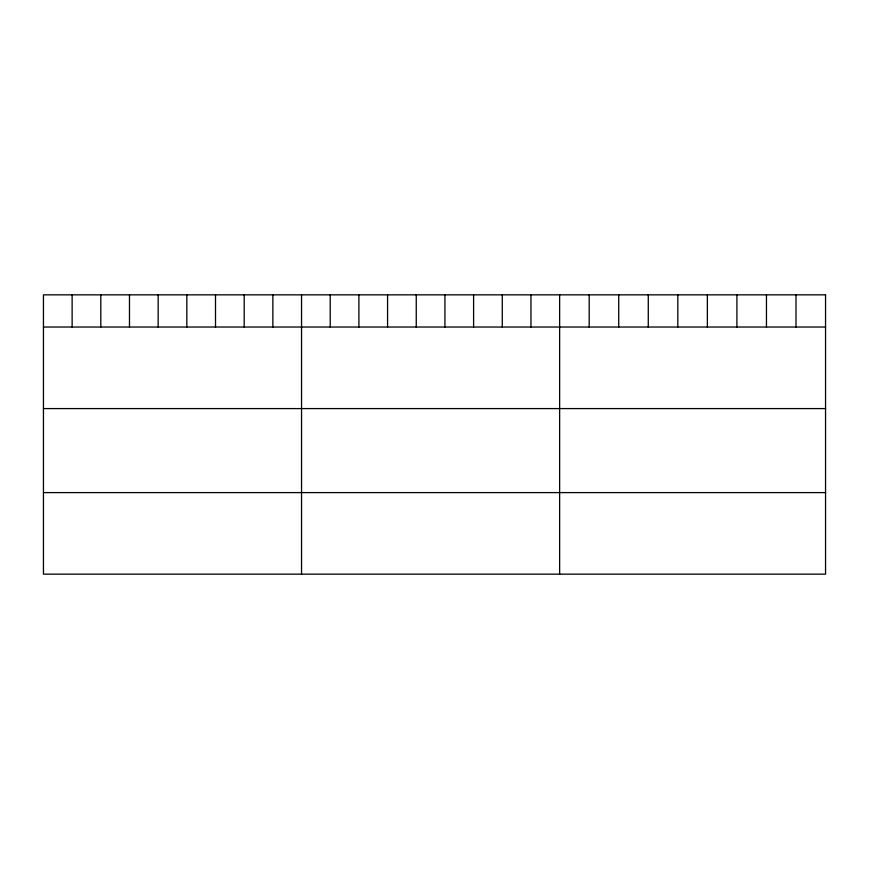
<?xml version="1.0" encoding="UTF-8"?>
<svg xmlns="http://www.w3.org/2000/svg" width="869" height="869" viewBox="0 0 869 869"><rect width="100%" height="100%" fill="white"/><g stroke="black" fill="none" stroke-linecap="round" stroke-linejoin="round"><path stroke-width="1.3" d="M43.45 327.026L825.55 327.026M43.45 408.582L825.55 408.582M43.45 492.604L825.55 492.604M796.004 294.841L796.004 327.026M766.458 294.841L766.458 327.026M736.912 294.841L736.912 327.026M707.366 294.841L707.366 327.026M677.82 294.841L677.82 327.026M648.274 294.841L648.274 327.026M618.728 294.841L618.728 327.026M589.182 294.841L589.182 327.026M559.636 294.841L559.636 574.159M530.959 294.841L530.959 327.026M502.282 294.841L502.282 327.026M473.605 294.841L473.605 327.026M444.928 294.841L444.928 327.026M416.251 294.841L416.251 327.026M387.574 294.841L387.574 327.026M358.897 294.841L358.897 327.026M330.22 294.841L330.22 327.026M301.543 294.841L301.543 574.159M272.866 294.841L272.866 327.026M244.189 294.841L244.189 327.026M215.512 294.841L215.512 327.026M186.835 294.841L186.835 327.026M158.158 294.841L158.158 327.026M129.481 294.841L129.481 327.026M100.804 294.841L100.804 327.026M72.127 294.841L72.127 327.026M825.55 294.841L43.45 294.841L43.45 574.159L825.55 574.159L825.55 294.841"/></g></svg>
